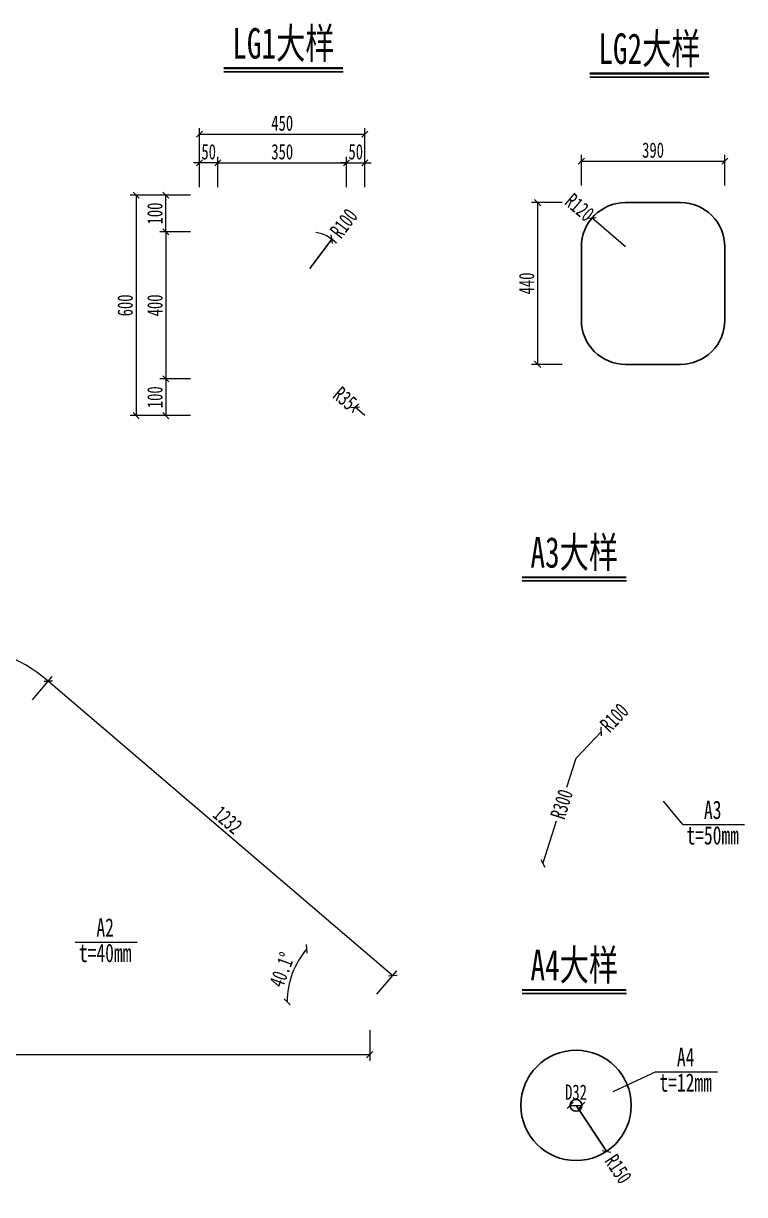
# Model space of a CAD drawing. Header units: millimetres. Extents: x -60009 to 63758, y -2164 to 95433.
# Drawn here: x 19902 to 21864, y 77399 to 80585 of the extents above; entities that cross this region are included whole.
import ezdxf
from ezdxf.enums import TextEntityAlignment as Align

# ---------------------------------------------------------------- set-up
doc = ezdxf.new("R2010")
doc.units = ezdxf.units.MM
doc.layers.get('Defpoints').update_dxf_attribs({"color": 8})
for name, color, linetype, lineweight in [('文字', 7, 'Continuous', 15), ('标注线及字体', 2, 'Continuous', 15), ('细实线', 4, 'Continuous', 15), ('钢板粗线', 1, 'Continuous', 25)]:
    doc.layers.add(name, color=color, linetype=linetype, lineweight=lineweight)
doc.styles.add('111', font='仿宋_GB2312.TTF', dxfattribs={"width": 0.7})
doc.styles.add('BM_Dim', font='仿宋_GB2312.TTF', dxfattribs={"width": 0.85})
doc.dimstyles.new('200', dxfattribs={"dimscale": 0, "dimtxt": 2.5, "dimasz": 1, "dimexe": 1, "dimexo": 1, "dimgap": 0.6, "dimtad": 1, "dimdec": 0, "dimdsep": 46, "dimtxsty": '111', "dimblk": 'OBLIQUE', "dimcen": 0, "dimclrd": 4, "dimclre": 4, "dimclrt": 4, "dimadec": 1, "dimazin": 2, "dimtfac": 1, "dimtdec": 0, "dimtix": 1, "dimtmove": 2, "dimatfit": 3, "dimfxl": 4, "dimfxlon": 1, "dimtolj": 1, "dimlwd": -1, "dimlwe": -1, "dimarcsym": 0})

# ---------------------------------------------------------------- blocks, each defined once
blk = doc.blocks.new('_Oblique')
at = {"color": 0, "linetype": 'ByBlock', "lineweight": -2}
blk.add_line((-0.5, -0.5), (0.5, 0.5), dxfattribs=at)
blk = doc.blocks.new('*D785')
at = {"layer": 'Defpoints', "color": 0, "transparency": 16777216}
for p in [(20381, 80206), (20381, 79862.8), (20431, 79862.8)]:
    blk.add_point(p, dxfattribs=at)
at = {"layer": '细实线', "color": 4, "transparency": 16777216}
for p, q in [((20381, 80139.3), (20381, 80222.6)), ((20431, 80139.3), (20431, 80222.6)), ((20381, 80206), (20364.3, 80206)), ((20431, 80206), (20381, 80206)), ((20431, 80206), (20447.7, 80206))]:
    blk.add_line(p, q, dxfattribs=at)
at = {"layer": '细实线', "color": 4, "transparency": 16777216, "xscale": 16.66666666666666, "yscale": 16.66666666666666, "zscale": 16.66666666666666}
blk.add_blockref('_Oblique', (20381, 80206), dxfattribs=at)
at = {"layer": '细实线', "color": 4, "transparency": 16777216, "xscale": 16.66666666666666, "yscale": 16.66666666666666, "zscale": 16.66666666666666, "rotation": 180}
blk.add_blockref('_Oblique', (20431, 80206), dxfattribs=at)
at = {"layer": '细实线', "color": 4, "transparency": 16777216, "insert": (20406, 80235.8), "char_height": 41.67, "attachment_point": 5, "style": '111'}
blk.add_mtext('\\A1;50', dxfattribs=at)
blk = doc.blocks.new('*D786')
at = {"layer": 'Defpoints', "color": 0, "transparency": 16777216}
for p in [(20781, 80206), (20431, 79862.8), (20781, 79862.8)]:
    blk.add_point(p, dxfattribs=at)
at = {"layer": '细实线', "color": 4, "transparency": 16777216}
for p, q in [((20431, 80139.3), (20431, 80222.6)), ((20781, 80139.3), (20781, 80222.6)), ((20431, 80206), (20781, 80206))]:
    blk.add_line(p, q, dxfattribs=at)
at = {"layer": '细实线', "color": 4, "transparency": 16777216, "xscale": 16.66666666666666, "yscale": 16.66666666666666, "zscale": 16.66666666666666, "rotation": 180}
blk.add_blockref('_Oblique', (20431, 80206), dxfattribs=at)
at = {"layer": '细实线', "color": 4, "transparency": 16777216, "xscale": 16.66666666666666, "yscale": 16.66666666666666, "zscale": 16.66666666666666}
blk.add_blockref('_Oblique', (20781, 80206), dxfattribs=at)
at = {"layer": '细实线', "color": 4, "transparency": 16777216, "insert": (20606, 80235.8), "char_height": 41.67, "attachment_point": 5, "style": '111'}
blk.add_mtext('\\A1;350', dxfattribs=at)
blk = doc.blocks.new('*D787')
at = {"layer": 'Defpoints', "color": 0, "transparency": 16777216}
for p in [(20831, 80206), (20781, 79862.8), (20831, 79862.8)]:
    blk.add_point(p, dxfattribs=at)
at = {"layer": '细实线', "color": 4, "transparency": 16777216}
for p, q in [((20781, 80139.3), (20781, 80222.6)), ((20831, 80139.3), (20831, 80222.6)), ((20781, 80206), (20764.3, 80206)), ((20781, 80206), (20831, 80206)), ((20831, 80206), (20847.7, 80206))]:
    blk.add_line(p, q, dxfattribs=at)
at = {"layer": '细实线', "color": 4, "transparency": 16777216, "xscale": 16.66666666666666, "yscale": 16.66666666666666, "zscale": 16.66666666666666}
blk.add_blockref('_Oblique', (20781, 80206), dxfattribs=at)
at = {"layer": '细实线', "color": 4, "transparency": 16777216, "xscale": 16.66666666666666, "yscale": 16.66666666666666, "zscale": 16.66666666666666, "rotation": 180}
blk.add_blockref('_Oblique', (20831, 80206), dxfattribs=at)
at = {"layer": '细实线', "color": 4, "transparency": 16777216, "insert": (20806, 80235.8), "char_height": 41.67, "attachment_point": 5, "style": '111'}
blk.add_mtext('\\A1;50', dxfattribs=at)
blk = doc.blocks.new('*D788')
at = {"layer": 'Defpoints', "color": 0, "transparency": 16777216}
for p in [(20289.7, 80118), (20576.7, 80118), (20576.7, 80018)]:
    blk.add_point(p, dxfattribs=at)
at = {"layer": '细实线', "color": 4, "transparency": 16777216}
for p, q in [((20356.3, 80118), (20273, 80118)), ((20289.7, 80018), (20289.7, 80118)), ((20356.3, 80018), (20273, 80018))]:
    blk.add_line(p, q, dxfattribs=at)
at = {"layer": '细实线', "color": 4, "transparency": 16777216, "xscale": 16.66666666666666, "yscale": 16.66666666666666, "zscale": 16.66666666666666}
for p, rotation in [((20289.7, 80118), 90), ((20289.7, 80018), 270)]:
    blk.add_blockref('_Oblique', p, dxfattribs=dict(at, rotation=rotation))
at = {"layer": '细实线', "color": 4, "transparency": 16777216, "insert": (20259.9, 80068), "char_height": 41.67, "attachment_point": 5, "rotation": 90, "style": '111'}
blk.add_mtext('\\A1;100', dxfattribs=at)
blk = doc.blocks.new('*D789')
at = {"layer": 'Defpoints', "color": 0, "transparency": 16777216}
for p in [(20576.7, 80018), (20289.7, 79618), (20576.7, 79618)]:
    blk.add_point(p, dxfattribs=at)
at = {"layer": '细实线', "color": 4, "transparency": 16777216}
for p, q in [((20356.3, 80018), (20273, 80018)), ((20289.7, 80018), (20289.7, 79618)), ((20356.3, 79618), (20273, 79618))]:
    blk.add_line(p, q, dxfattribs=at)
at = {"layer": '细实线', "color": 4, "transparency": 16777216, "xscale": 16.66666666666666, "yscale": 16.66666666666666, "zscale": 16.66666666666666}
for p, rotation in [((20289.7, 80018), 90), ((20289.7, 79618), 270)]:
    blk.add_blockref('_Oblique', p, dxfattribs=dict(at, rotation=rotation))
at = {"layer": '细实线', "color": 4, "transparency": 16777216, "insert": (20259.9, 79818), "char_height": 41.67, "attachment_point": 5, "rotation": 90, "style": '111'}
blk.add_mtext('\\A1;400', dxfattribs=at)
blk = doc.blocks.new('*D790')
at = {"layer": 'Defpoints', "color": 0, "transparency": 16777216}
for p in [(20576.7, 79618), (20289.7, 79518), (20579.8, 79518)]:
    blk.add_point(p, dxfattribs=at)
at = {"layer": '细实线', "color": 4, "transparency": 16777216}
for p, q in [((20356.3, 79618), (20273, 79618)), ((20289.7, 79618), (20289.7, 79518)), ((20356.3, 79518), (20273, 79518))]:
    blk.add_line(p, q, dxfattribs=at)
at = {"layer": '细实线', "color": 4, "transparency": 16777216, "xscale": 16.66666666666666, "yscale": 16.66666666666666, "zscale": 16.66666666666666}
for p, rotation in [((20289.7, 79618), 90), ((20289.7, 79518), 270)]:
    blk.add_blockref('_Oblique', p, dxfattribs=dict(at, rotation=rotation))
at = {"layer": '细实线', "color": 4, "transparency": 16777216, "insert": (20259.9, 79568), "char_height": 41.67, "attachment_point": 5, "rotation": 90, "style": '111'}
blk.add_mtext('\\A1;100', dxfattribs=at)
blk = doc.blocks.new('*D791')
at = {"layer": 'Defpoints', "color": 0, "transparency": 16777216}
for p in [(20741.1, 79998), (20681, 79918)]:
    blk.add_point(p, dxfattribs=at)
at = {"layer": '细实线', "color": 4, "transparency": 16777216}
for p, q in [((20741.1, 79998), (20681, 79918)), ((20681, 79918), (20741.1, 79998))]:
    blk.add_line(p, q, dxfattribs=at)
blk.add_arc((20681, 79918), 100, 43.5098, 80.4396, dxfattribs=at)
at = {"layer": '细实线', "color": 4, "transparency": 16777216, "xscale": 16.66666666666666, "yscale": 16.66666666666666, "zscale": 16.66666666666666, "rotation": 53.07014989094859}
blk.add_blockref('_Oblique', (20741.1, 79998), dxfattribs=at)
at = {"layer": '细实线', "color": 4, "transparency": 16777216, "insert": (20773.6, 80041.2), "char_height": 41.67, "attachment_point": 5, "rotation": 53.0701, "style": '111'}
blk.add_mtext('\\A1;R100', dxfattribs=at)
blk = doc.blocks.new('*D792')
at = {"layer": 'Defpoints', "color": 0, "transparency": 16777216}
for p in [(20804.4, 79540.8), (20831, 79518)]:
    blk.add_point(p, dxfattribs=at)
at = {"layer": '细实线', "color": 4, "transparency": 16777216}
for p in [(20804.4, 79540.8), (20831, 79518)]:
    blk.add_line(p, (20804.4, 79540.8), dxfattribs=at)
blk.add_arc((20831, 79518), 35, 117.5483, 166.9262, dxfattribs=at)
at = {"layer": '细实线', "color": 4, "transparency": 16777216, "xscale": 16.66666666666666, "yscale": 16.66666666666666, "zscale": 16.66666666666666, "rotation": 319.3779216584385}
blk.add_blockref('_Oblique', (20804.4, 79540.8), dxfattribs=at)
at = {"layer": '细实线', "color": 4, "transparency": 16777216, "insert": (20776.4, 79564.9), "char_height": 41.67, "attachment_point": 5, "rotation": 319.3779, "style": '111'}
blk.add_mtext('\\A1;R35', dxfattribs=at)
blk = doc.blocks.new('*D793')
at = {"layer": 'Defpoints', "color": 0, "transparency": 16777216}
for p in [(20467.8, 80118), (20208.8, 79518), (20495.8, 79518)]:
    blk.add_point(p, dxfattribs=at)
at = {"layer": '细实线', "color": 4, "transparency": 16777216}
for p, q in [((20275.4, 80118), (20192.1, 80118)), ((20208.8, 80118), (20208.8, 79518)), ((20275.4, 79518), (20192.1, 79518))]:
    blk.add_line(p, q, dxfattribs=at)
at = {"layer": '细实线', "color": 4, "transparency": 16777216, "xscale": 16.66666666666666, "yscale": 16.66666666666666, "zscale": 16.66666666666666}
for p, rotation in [((20208.8, 80118), 90), ((20208.8, 79518), 270)]:
    blk.add_blockref('_Oblique', p, dxfattribs=dict(at, rotation=rotation))
at = {"layer": '细实线', "color": 4, "transparency": 16777216, "insert": (20178.9, 79818), "char_height": 41.67, "attachment_point": 5, "rotation": 90, "style": '111'}
blk.add_mtext('\\A1;600', dxfattribs=at)
blk = doc.blocks.new('*D794')
at = {"layer": 'Defpoints', "color": 0, "transparency": 16777216}
for p in [(20831, 80283.9), (20381, 79990.8), (20831, 79997.7)]:
    blk.add_point(p, dxfattribs=at)
at = {"layer": '细实线', "color": 4, "transparency": 16777216}
for p, q in [((20381, 80217.2), (20381, 80300.5)), ((20381, 80283.9), (20831, 80283.9)), ((20831, 80217.2), (20831, 80300.5))]:
    blk.add_line(p, q, dxfattribs=at)
at = {"layer": '细实线', "color": 4, "transparency": 16777216, "xscale": 16.66666666666666, "yscale": 16.66666666666666, "zscale": 16.66666666666666, "rotation": 180}
blk.add_blockref('_Oblique', (20381, 80283.9), dxfattribs=at)
at = {"layer": '细实线', "color": 4, "transparency": 16777216, "xscale": 16.66666666666666, "yscale": 16.66666666666666, "zscale": 16.66666666666666}
blk.add_blockref('_Oblique', (20831, 80283.9), dxfattribs=at)
at = {"layer": '细实线', "color": 4, "transparency": 16777216, "insert": (20606, 80313.7), "char_height": 41.67, "attachment_point": 5, "style": '111'}
blk.add_mtext('\\A1;450', dxfattribs=at)
blk = doc.blocks.new('*D795')
at = {"layer": 'Defpoints', "color": 0, "transparency": 16777216}
for p in [(21809.7, 80210.5), (21419.7, 79928.4), (21809.7, 79928.4)]:
    blk.add_point(p, dxfattribs=at)
at = {"layer": '细实线', "color": 4, "transparency": 16777216}
for p, q in [((21419.7, 80143.8), (21419.7, 80227.2)), ((21419.7, 80210.5), (21809.7, 80210.5)), ((21809.7, 80143.8), (21809.7, 80227.2))]:
    blk.add_line(p, q, dxfattribs=at)
at = {"layer": '细实线', "color": 4, "transparency": 16777216, "xscale": 16.66666666666666, "yscale": 16.66666666666666, "zscale": 16.66666666666666, "rotation": 180}
blk.add_blockref('_Oblique', (21419.7, 80210.5), dxfattribs=at)
at = {"layer": '细实线', "color": 4, "transparency": 16777216, "xscale": 16.66666666666666, "yscale": 16.66666666666666, "zscale": 16.66666666666666}
blk.add_blockref('_Oblique', (21809.7, 80210.5), dxfattribs=at)
at = {"layer": '细实线', "color": 4, "transparency": 16777216, "insert": (21614.7, 80240.3), "char_height": 41.67, "attachment_point": 5, "style": '111'}
blk.add_mtext('\\A1;390', dxfattribs=at)
blk = doc.blocks.new('*D796')
at = {"layer": 'Defpoints', "color": 0, "transparency": 16777216}
for p in [(21539.7, 80097.6), (21300.8, 79657.6), (21539.7, 79657.6)]:
    blk.add_point(p, dxfattribs=at)
at = {"layer": '细实线', "color": 4, "transparency": 16777216}
for p, q in [((21367.4, 80097.6), (21284.1, 80097.6)), ((21300.8, 80097.6), (21300.8, 79657.6)), ((21367.4, 79657.6), (21284.1, 79657.6))]:
    blk.add_line(p, q, dxfattribs=at)
at = {"layer": '细实线', "color": 4, "transparency": 16777216, "xscale": 16.66666666666666, "yscale": 16.66666666666666, "zscale": 16.66666666666666}
for p, rotation in [((21300.8, 80097.6), 90), ((21300.8, 79657.6), 270)]:
    blk.add_blockref('_Oblique', p, dxfattribs=dict(at, rotation=rotation))
at = {"layer": '细实线', "color": 4, "transparency": 16777216, "insert": (21271, 79877.6), "char_height": 41.67, "attachment_point": 5, "rotation": 90, "style": '111'}
blk.add_mtext('\\A1;440', dxfattribs=at)
blk = doc.blocks.new('*D797')
at = {"layer": 'Defpoints', "color": 0, "transparency": 16777216}
for p in [(21448.6, 80055.8), (21539.7, 79977.6)]:
    blk.add_point(p, dxfattribs=at)
at = {"layer": '细实线', "color": 4, "transparency": 16777216}
for p in [(21448.6, 80055.8), (21539.7, 79977.6)]:
    blk.add_line(p, (21448.6, 80055.8), dxfattribs=at)
at = {"layer": '细实线', "color": 4, "transparency": 16777216, "xscale": 16.66666666666666, "yscale": 16.66666666666666, "zscale": 16.66666666666666, "rotation": 319.3838089225982}
blk.add_blockref('_Oblique', (21448.6, 80055.8), dxfattribs=at)
at = {"layer": '细实线', "color": 4, "transparency": 16777216, "insert": (21414.9, 80084.6), "char_height": 41.67, "attachment_point": 5, "rotation": 319.3838, "style": '111'}
blk.add_mtext('\\A1;R120', dxfattribs=at)
blk = doc.blocks.new('*D820')
at = {"layer": 'Defpoints', "color": 0, "transparency": 16777216}
for p in [(18553, 77921.4), (20843.9, 77921.4), (20843.9, 77779.4)]:
    blk.add_point(p, dxfattribs=at)
at = {"layer": '细实线', "color": 4, "transparency": 16777216}
for p, q in [((18553, 77846), (18553, 77762.7)), ((20843.9, 77846), (20843.9, 77762.7)), ((18553, 77779.4), (20843.9, 77779.4))]:
    blk.add_line(p, q, dxfattribs=at)
at = {"layer": '细实线', "color": 4, "transparency": 16777216, "xscale": 16.66666666666666, "yscale": 16.66666666666666, "zscale": 16.66666666666666}
for p, rotation in [((18553, 77779.4), 179.9999999999986), ((20843.9, 77779.4), 359.9999999999985)]:
    blk.add_blockref('_Oblique', p, dxfattribs=dict(at, rotation=rotation))
at = {"layer": '细实线', "color": 4, "transparency": 16777216, "insert": (19698.4, 77809.2), "char_height": 41.67, "attachment_point": 5, "style": '111'}
blk.add_mtext('\\A1;2291', dxfattribs=at)
blk = doc.blocks.new('*D821')
at = {"layer": 'Defpoints', "color": 0, "transparency": 16777216}
for p in [(21405.6, 78586.1), (21315.3, 78300.1)]:
    blk.add_point(p, dxfattribs=at)
at = {"layer": '细实线', "color": 4, "transparency": 16777216}
for p, q in [((21380.6, 78506.9), (21405.6, 78586.1)), ((21351.5, 78414.8), (21315.3, 78300.1))]:
    blk.add_line(p, q, dxfattribs=at)
at = {"layer": '细实线', "color": 4, "transparency": 16777216, "xscale": 16.66666666666666, "yscale": 16.66666666666666, "zscale": 16.66666666666666, "rotation": 252.4707841671903}
blk.add_blockref('_Oblique', (21315.3, 78300.1), dxfattribs=at)
at = {"layer": '细实线', "color": 4, "transparency": 16777216, "insert": (21366.1, 78460.8), "char_height": 41.67, "attachment_point": 5, "rotation": 72.4708, "style": '111'}
blk.add_mtext('\\A1;R300', dxfattribs=at)
blk = doc.blocks.new('*D773')
at = {"layer": 'Defpoints', "color": 0, "transparency": 16777216}
for p in [(21405.1, 77641.3), (21488.1, 77516.4)]:
    blk.add_point(p, dxfattribs=at)
at = {"layer": '细实线', "color": 4, "transparency": 16777216}
for p, q in [((21488.1, 77516.4), (21405.1, 77641.3)), ((21405.1, 77641.3), (21488.1, 77516.4))]:
    blk.add_line(p, q, dxfattribs=at)
at = {"layer": '细实线', "color": 4, "transparency": 16777216, "xscale": 16.66666666666667, "yscale": 16.66666666666667, "zscale": 16.66666666666667, "rotation": 303.6163061805817}
blk.add_blockref('_Oblique', (21488.1, 77516.4), dxfattribs=at)
at = {"layer": '细实线', "color": 4, "transparency": 16777216, "insert": (21520.2, 77468.2), "char_height": 41.67, "attachment_point": 5, "rotation": 303.6163, "style": '111'}
blk.add_mtext('\\A1;R150', dxfattribs=at)
blk = doc.blocks.new('*D775')
at = {"layer": 'Defpoints', "color": 0, "transparency": 16777216}
for p in [(21389.1, 77641.3), (21421.1, 77641.3), (21421.1, 77641.3)]:
    blk.add_point(p, dxfattribs=at)
at = {"layer": '细实线', "color": 4, "transparency": 16777216}
for p, q in [((21389.1, 77658), (21389.1, 77658)), ((21421.1, 77658), (21421.1, 77658)), ((21389.1, 77641.3), (21421.1, 77641.3))]:
    blk.add_line(p, q, dxfattribs=at)
at = {"layer": '细实线', "color": 4, "transparency": 16777216, "xscale": 16.66666666666667, "yscale": 16.66666666666667, "zscale": 16.66666666666667, "rotation": 180}
blk.add_blockref('_Oblique', (21389.1, 77641.3), dxfattribs=at)
at = {"layer": '细实线', "color": 4, "transparency": 16777216, "xscale": 16.66666666666667, "yscale": 16.66666666666667, "zscale": 16.66666666666667}
blk.add_blockref('_Oblique', (21421.1, 77641.3), dxfattribs=at)
at = {"layer": '细实线', "color": 4, "transparency": 16777216, "insert": (21405.1, 77677), "char_height": 41.67, "attachment_point": 5, "style": '111'}
blk.add_mtext('\\A1;D32', dxfattribs=at)
blk = doc.blocks.new('*D782')
at = {"layer": 'Defpoints', "color": 0, "transparency": 16777216}
for p in [(21474.2, 78658.9), (21405.6, 78586.1)]:
    blk.add_point(p, dxfattribs=at)
at = {"layer": '细实线', "color": 4, "transparency": 16777216}
for p, q in [((21474.2, 78658.9), (21405.6, 78586.1)), ((21405.6, 78586.1), (21474.2, 78658.9))]:
    blk.add_line(p, q, dxfattribs=at)
at = {"layer": '细实线', "color": 4, "transparency": 16777216, "xscale": 16.66666666666667, "yscale": 16.66666666666667, "zscale": 16.66666666666667, "rotation": 46.68724266654279}
blk.add_blockref('_Oblique', (21474.2, 78658.9), dxfattribs=at)
at = {"layer": '细实线', "color": 4, "transparency": 16777216, "insert": (21509.3, 78696.1), "char_height": 41.67, "attachment_point": 5, "rotation": 46.6872, "style": '111'}
blk.add_mtext('\\A1;R100', dxfattribs=at)
blk = doc.blocks.new('*D783')
at = {"layer": 'Defpoints', "color": 0, "transparency": 16777216}
for p in [(19695.9, 78474.9), (19786.4, 78432.4)]:
    blk.add_point(p, dxfattribs=at)
at = {"layer": '细实线', "color": 4, "transparency": 16777216}
for p, q in [((19786.4, 78432.4), (19695.9, 78474.9)), ((19695.9, 78474.9), (19786.4, 78432.4))]:
    blk.add_line(p, q, dxfattribs=at)
at = {"layer": '细实线', "color": 4, "transparency": 16777216, "xscale": 16.66666666666667, "yscale": 16.66666666666667, "zscale": 16.66666666666667, "rotation": 334.8153370240404}
blk.add_blockref('_Oblique', (19786.4, 78432.4), dxfattribs=at)
at = {"layer": '细实线', "color": 4, "transparency": 16777216, "insert": (19836.4, 78408.9), "char_height": 41.67, "attachment_point": 5, "rotation": 334.8153, "style": '111'}
blk.add_mtext('\\A1;R100', dxfattribs=at)
blk = doc.blocks.new('*D824')
at = {"layer": 'Defpoints', "color": 0, "transparency": 16777216}
for p in [(19907.1, 78722), (20643.9, 78023.9), (20407.7, 77924.3), (20843.9, 77921.4), (20843.9, 77921.4)]:
    blk.add_point(p, dxfattribs=at)
at = {"layer": '细实线', "color": 4, "transparency": 16777216}
blk.add_arc((20843.9, 77921.4), 224.7, 139.4841, 179.6163, dxfattribs=at)
at = {"layer": '细实线', "color": 4, "transparency": 16777216, "xscale": 16.66666666666666, "yscale": 16.66666666666666, "zscale": 16.66666666666666}
for p, rotation in [((20673, 78067.4), 49.48412332063835), ((20619.2, 77922.9), 269.6163047092738)]:
    blk.add_blockref('_Oblique', p, dxfattribs=dict(at, rotation=rotation))
at = {"layer": '细实线', "color": 4, "transparency": 16777216, "insert": (20605.4, 78010.4), "char_height": 41.667, "attachment_point": 5, "rotation": 69.5502, "style": '111'}
blk.add_mtext('\\A1;40.1%%d', dxfattribs=at)
blk = doc.blocks.new('*D826')
at = {"layer": 'Defpoints', "color": 0, "transparency": 16777216}
for p in [(19421.2, 78794.8), (19484.1, 78721.4), (19907.1, 78722), (19695.9, 78474.9), (19695.9, 78474.9)]:
    blk.add_point(p, dxfattribs=at)
at = {"layer": '细实线', "color": 4, "transparency": 16777216}
for p, q in [((19464.6, 78744.2), (19410.3, 78807.4)), ((19926.6, 78744.8), (19980.7, 78808.2))]:
    blk.add_line(p, q, dxfattribs=at)
blk.add_arc((19695.9, 78474.9), 421.7, 49.4841, 130.668, dxfattribs=at)
at = {"layer": '细实线', "color": 4, "transparency": 16777216, "xscale": 16.66666666666666, "yscale": 16.66666666666666, "zscale": 16.66666666666666}
for p, rotation in [((19421.1, 78794.8), 220.6679701548751), ((19969.9, 78795.5), 319.4841233206386)]:
    blk.add_blockref('_Oblique', p, dxfattribs=dict(at, rotation=rotation))
at = {"layer": '细实线', "color": 4, "transparency": 16777216, "insert": (19695.3, 78926.4), "char_height": 41.67, "attachment_point": 5, "rotation": 0.076, "style": '111'}
blk.add_mtext('407', dxfattribs=at)
blk = doc.blocks.new('*D827')
at = {"layer": 'Defpoints', "color": 0, "transparency": 16777216}
for p in [(19907.1, 78722), (20906.7, 77994.9), (20843.9, 77921.4)]:
    blk.add_point(p, dxfattribs=at)
at = {"layer": '细实线', "color": 4, "transparency": 16777216}
for p, q in [((19926.6, 78744.8), (19980.7, 78808.2)), ((19969.9, 78795.5), (20906.7, 77994.9)), ((20863.4, 77944.2), (20917.5, 78007.6))]:
    blk.add_line(p, q, dxfattribs=at)
at = {"layer": '细实线', "color": 4, "transparency": 16777216, "xscale": 16.66666666666666, "yscale": 16.66666666666666, "zscale": 16.66666666666666}
for p, rotation in [((19969.9, 78795.5), 139.4841233206401), ((20906.7, 77994.9), 319.4841233206402)]:
    blk.add_blockref('_Oblique', p, dxfattribs=dict(at, rotation=rotation))
at = {"layer": '细实线', "color": 4, "transparency": 16777216, "insert": (20457.7, 78417.9), "char_height": 41.67, "attachment_point": 5, "rotation": 319.4841, "style": '111'}
blk.add_mtext('\\A1;1232', dxfattribs=at)

msp = doc.modelspace()

# ---------------------------------------------------------------- linework, layer by layer
at = {"color": 4}
for p, q in [((20446.9, 80453.3), (20771.4, 80453.3)), ((21442.5, 80438.8), (21767, 80438.8)), ((21258.3, 79068.2), (21542.4, 79068.2)), ((21258.3, 77945.4), (21542.4, 77945.4))]:
    msp.add_line(p, q, dxfattribs=at)
at = {"color": 6, "const_width": 6}
for points in [[(20446.9, 80463.3), (20771.4, 80463.3)], [(21442.5, 80448.8), (21767, 80448.8)], [(21258.3, 79078.2), (21542.4, 79078.2)], [(21258.3, 77955.4), (21542.4, 77955.4)]]:
    msp.add_lwpolyline(points, dxfattribs=at)
at = {"layer": '细实线'}
for p, q in [((21695.4, 78405.3), (21643.2, 78468.9)), ((21695.4, 78405.3), (21863.6, 78405.3)), ((20042.9, 78085.3), (20211.1, 78085.3)), ((21621.9, 77732.8), (21505.3, 77678)), ((21621.9, 77732.8), (21790.1, 77732.8))]:
    msp.add_line(p, q, dxfattribs=at)
at = {"layer": '钢板粗线'}
msp.add_lwpolyline([(21539.7, 80097.6, 0.414214), (21419.7, 79977.6), (21419.7, 79777.6, 0.414214), (21539.7, 79657.6), (21689.7, 79657.6, 0.414214), (21809.7, 79777.6), (21809.7, 79977.6, 0.414214), (21689.7, 80097.6)], format="xyb", close=True, dxfattribs=at)
for radius in [150, 16]:
    msp.add_circle((21405.1, 77641.3), radius, dxfattribs=at)

# ---------------------------------------------------------------- texts
at = {"layer": '文字', "style": 'BM_Dim', "width": 0.7}
for s, p in [('A3', (21776.9, 78405.5)), ('t=50mm', (21776.9, 78336.2)), ('A2', (20124.4, 78085.5)), ('t=40mm', (20124.4, 78016.2)), ('A4', (21703.4, 77732.9)), ('t=12mm', (21703.4, 77663.6))]:
    msp.add_text(s, height=50, dxfattribs=at).set_placement(p, align=Align.BOTTOM_CENTER)
at = {"layer": '标注线及字体', "color": 0, "style": '111', "width": 0.7}
for s, p in [('LG1大样', (20609.3, 80532.8)), ('LG2大样', (21604.9, 80518.4)), ('A3大样', (21400.5, 79147.8)), ('A4大样', (21400.5, 78024.9))]:
    msp.add_text(s, height=83.33, dxfattribs=at).set_placement(p, align=Align.MIDDLE)

# ---------------------------------------------------------------- dimensions: what is measured, and where the dimension line sits
at = {"layer": '细实线'}
for base, p1, p2, picture, middle in [((20831, 80283.9), (20381, 79990.8), (20831, 79997.7), '*D794', (20606, 80313.7)), ((20381, 80206), (20431, 79862.8), (20381, 79862.8), '*D785', (20406, 80235.8)), ((20781, 80206), (20431, 79862.8), (20781, 79862.8), '*D786', (20606, 80235.8)), ((20831, 80206), (20781, 79862.8), (20831, 79862.8), '*D787', (20806, 80235.8)), ((21809.7, 80210.5), (21419.7, 79928.4), (21809.7, 79928.4), '*D795', (21614.7, 80240.3))]:
    dim = msp.add_linear_dim(base=base, p1=p1, p2=p2, dimstyle='200', override={"dimscale": 16.666667, "dimblk": 'Oblique'}, dxfattribs=at)
    dim.commit()
    dim.dimension.update_dxf_attribs({"geometry": picture, "text_midpoint": middle})
for center, mpoint, override, picture, middle in [((21539.7, 79977.6), (21448.6, 80055.8), {"dimscale": 16.666667, "dimblk": 'Oblique'}, '*D797', (21414.9, 80084.6)), ((20681, 79918), (20741.1, 79998), {"dimscale": 16.666667, "dimblk": 'Oblique'}, '*D791', (20773.6, 80041.2)), ((20831, 79518), (20804.4, 79540.8), {"dimscale": 16.666667, "dimblk": 'Oblique'}, '*D792', (20776.4, 79564.9)), ((21405.6, 78586.1), (21474.2, 78658.9), {"dimscale": 16.666667}, '*D782', (21509.3, 78696.1)), ((21405.6, 78586.1), (21315.3, 78300.1), {"dimscale": 16.666667, "dimblk": 'Oblique'}, '*D821', (21366.1, 78460.8)), ((19695.9, 78474.9), (19786.4, 78432.4), {"dimscale": 16.666667}, '*D783', (19836.4, 78408.9)), ((21405.1, 77641.3), (21488.1, 77516.4), {"dimscale": 16.666667}, '*D773', (21520.2, 77468.2))]:
    dim = msp.add_radius_dim(center=center, mpoint=mpoint, dimstyle='200', override=override, dxfattribs=at)
    dim.commit()
    dim.dimension.update_dxf_attribs({"geometry": picture, "text_midpoint": middle, "dimtype": 164})
for base, p1, p2, picture, middle in [((20208.8, 79518), (20467.8, 80118), (20495.8, 79518), '*D793', (20178.9, 79818)), ((20289.7, 80118), (20576.7, 80018), (20576.7, 80118), '*D788', (20259.9, 80068)), ((21300.8, 79657.6), (21539.7, 80097.6), (21539.7, 79657.6), '*D796', (21271, 79877.6)), ((20289.7, 79618), (20576.7, 80018), (20576.7, 79618), '*D789', (20259.9, 79818)), ((20289.7, 79518), (20576.7, 79618), (20579.8, 79518), '*D790', (20259.9, 79568))]:
    dim = msp.add_linear_dim(base=base, p1=p1, p2=p2, angle=90, dimstyle='200', override={"dimscale": 16.666667, "dimblk": 'Oblique'}, dxfattribs=at)
    dim.commit()
    dim.dimension.update_dxf_attribs({"geometry": picture, "text_midpoint": middle})
dim = msp.add_angular_dim_2l(base=(19421.2, 78794.8), line1=((19695.9, 78474.9), (19484.1, 78721.4)), line2=((19695.9, 78474.9), (19907.1, 78722)), text='407', dimstyle='200', override={"dimscale": 16.666667, "dimtxsty": '111', "dimblk": 'Oblique'}, dxfattribs=at)
dim.commit()
dim.dimension.update_dxf_attribs({"geometry": '*D826', "text_midpoint": (19695.3, 78926.4)})
for p1, distance, picture, middle in [((19907.1, 78722), 96.7, '*D827', (20457.7, 78417.9)), ((18553, 77921.4), -142.1, '*D820', (19698.4, 77809.2))]:
    dim = msp.add_aligned_dim(p1=p1, p2=(20843.9, 77921.4), distance=distance, dimstyle='200', override={"dimscale": 16.666667, "dimblk": 'Oblique'}, dxfattribs=at)
    dim.commit()
    dim.dimension.update_dxf_attribs({"geometry": picture, "text_midpoint": middle})
dim = msp.add_angular_dim_2l(base=(20643.9, 78023.9), line1=((20843.9, 77921.4), (19907.1, 78722)), line2=((20843.9, 77921.4), (20407.7, 77924.3)), dimstyle='200', override={"dimscale": 16.666667, "dimblk": 'Oblique'}, dxfattribs=at)
dim.commit()
dim.dimension.update_dxf_attribs({"geometry": '*D824', "text_midpoint": (20605.4, 78010.4)})
dim = msp.add_linear_dim(base=(21421.1, 77641.3), p1=(21389.1, 77641.3), p2=(21421.1, 77641.3), text='D<>', dimstyle='200', override={"dimscale": 16.666667, "dimtxsty": '111', "dimblk": 'Oblique'}, dxfattribs=at)
dim.commit()
dim.dimension.update_dxf_attribs({"geometry": '*D775', "text_midpoint": (21405.1, 77677), "dimtype": 160})

doc.saveas('drawing.dxf')
